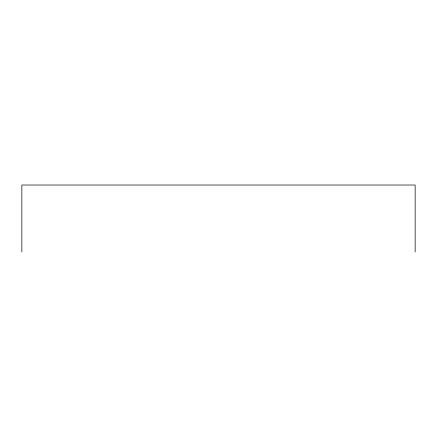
<?xml version="1.0" encoding="UTF-8"?>
<svg xmlns="http://www.w3.org/2000/svg" width="437" height="437" viewBox="0 0 437 437"><rect width="100%" height="100%" fill="white"/><g stroke="black" fill="none" stroke-linecap="round" stroke-linejoin="round"><path stroke-width="0.66" d="M415.15 251.98L415.15 185.02L21.85 185.02L21.85 251.98"/></g></svg>
